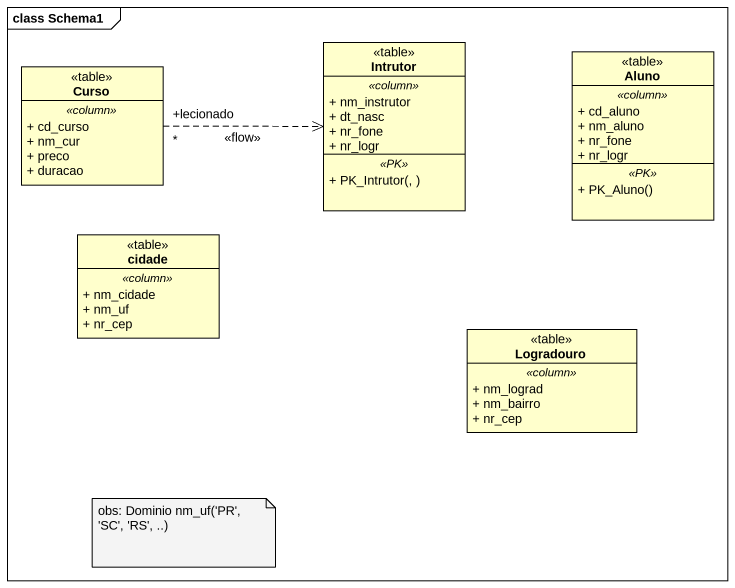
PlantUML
@startuml
mainframe class Schema1
hide circle
hide empty members
skinparam classAttributeIconSize 0
class Curso <<table>> {
  .. <<column>> ..
  + cd_curso
  + nm_cur
  + preco
  + duracao
}
class Intrutor <<table>> {
  .. <<column>> ..
  + nm_instrutor
  + dt_nasc
  + nr_fone
  + nr_logr
  .. <<PK>> ..
  + PK_Intrutor(, )
}
class Aluno <<table>> {
  .. <<column>> ..
  + cd_aluno
  + nm_aluno
  + nr_fone
  + nr_logr
  .. <<PK>> ..
  + PK_Aluno()
}
class cidade <<table>> {
  .. <<column>> ..
  + nm_cidade
  + nm_uf
  + nr_cep
}
class Logradouro <<table>> {
  .. <<column>> ..
  + nm_lograd
  + nm_bairro
  + nr_cep
}
Curso "+lecionado\n*" .right.> Intrutor : <<flow>>
note as N1
  obs: Dominio nm_uf('PR', 'SC', 'RS', ..)
end note
@enduml
